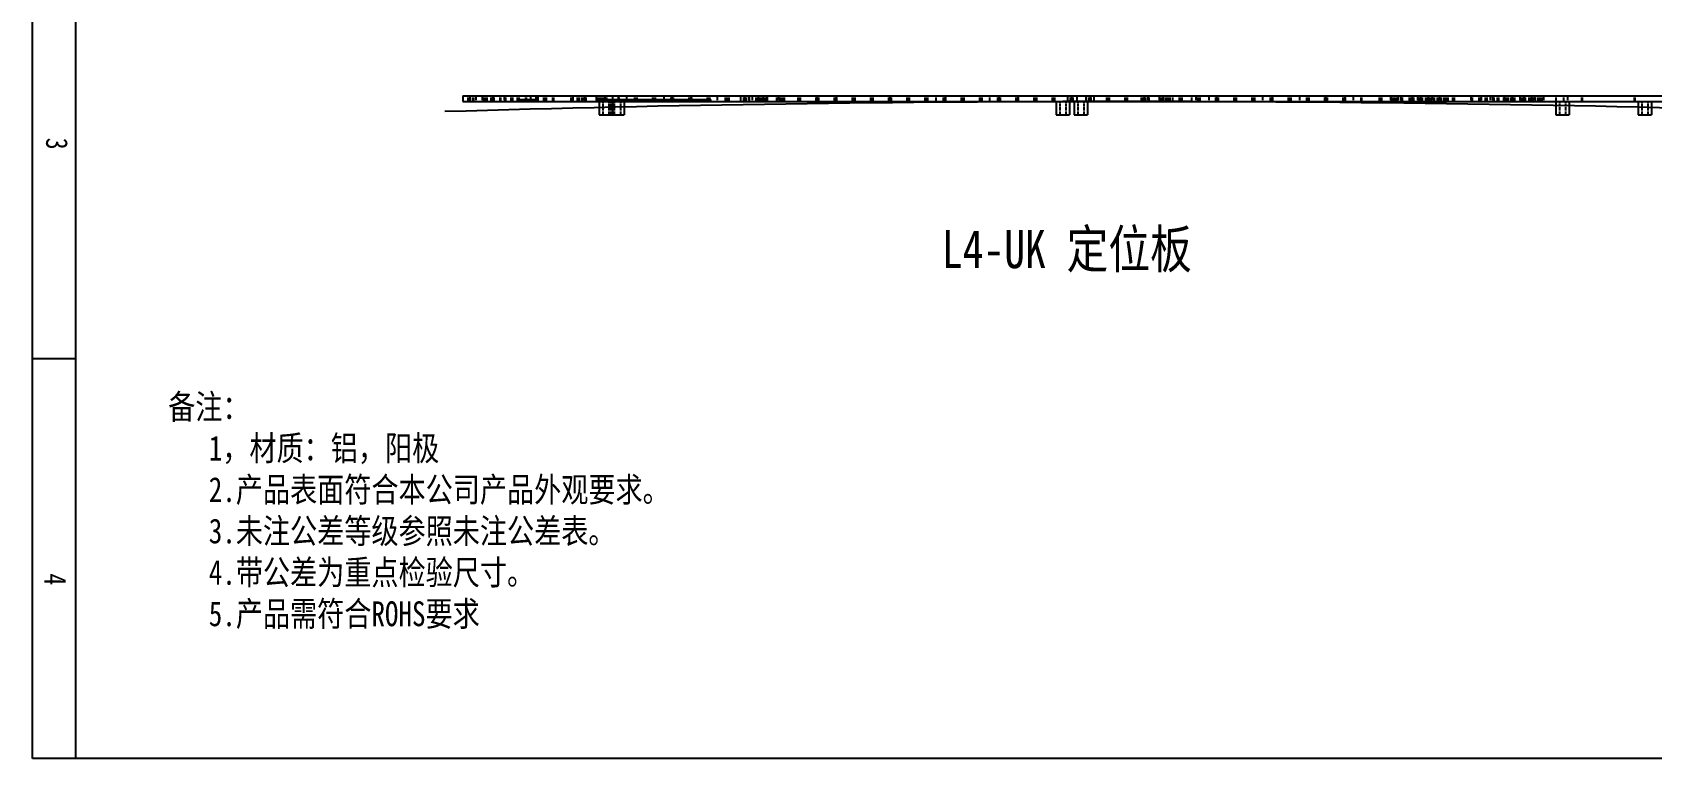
# Model space of a CAD drawing. Header units: inches. Extents: x -69 to 1384, y 245 to 682.
# Drawn here: x 721 to 1144.5, y 244.8 to 434.9 of the extents above; entities that cross this region are included whole.
import ezdxf

# ---------------------------------------------------------------- set-up
doc = ezdxf.new("R2010")
doc.units = ezdxf.units.IN
doc.header["$LTSCALE"] = 1.21
doc.header["$MEASUREMENT"] = 0
doc.linetypes.add('HIDDEN', pattern=[0.2, 0.1, -0.1])
doc.layers.get('0').update_dxf_attribs({"linetype": 'CONTINUOUS'})
doc.layers.add('DEFAULT_2', color=8, linetype='HIDDEN')
doc.styles.get("Standard").update_dxf_attribs({"font": 'txt', "width": 0.8})

msp = doc.modelspace()

# ---------------------------------------------------------------- linework, layer by layer
at = {"color": 7, "linetype": 'Continuous'}
for p, q in [((720.967, 244.798), (720.967, 681.087)), ((732.317, 244.798), (732.317, 669.737)), ((833.503, 418.266), (833.503, 416.766)), ((833.503, 418.266), (1180.894, 418.266)), ((833.503, 416.766), (1180.894, 416.766)), ((835.503, 416.766), (835.503, 418.266)), ((848.203, 416.766), (848.203, 417.266)), ((848.203, 417.266), (853.203, 417.266)), ((849.003, 416.766), (849.003, 417.266)), ((851.203, 418.266), (851.203, 417.266)), ((853.203, 418.266), (853.203, 416.766)), ((869.2, 416.766), (869.2, 413.266)), ((870.803, 416.766), (870.803, 418.266)), ((870.803, 417.266), (898.403, 417.266)), ((872.7, 416.766), (872.7, 413.266)), ((872.803, 417.266), (872.803, 418.266)), ((875.7, 416.766), (875.7, 413.266)), ((897.603, 416.766), (897.603, 417.266)), ((898.403, 416.766), (898.403, 417.266)), ((906.197, 418.266), (906.197, 416.766)), ((907.197, 418.266), (907.197, 416.766)), ((908.533, 416.766), (908.533, 418.266)), ((910.861, 416.766), (910.861, 418.266)), ((912.197, 416.766), (912.197, 418.266)), ((913.197, 416.766), (913.197, 418.266)), ((988.7, 416.766), (988.7, 413.266)), ((991.697, 418.266), (991.697, 416.766)), ((992.2, 416.766), (992.2, 413.266)), ((992.697, 418.266), (992.697, 416.766)), ((993.447, 416.766), (993.447, 413.266)), ((994.213, 416.766), (994.213, 418.266)), ((996.541, 416.766), (996.541, 418.266)), ((996.947, 416.766), (996.947, 413.266)), ((997.677, 416.766), (997.677, 418.266)), ((998.677, 416.766), (998.677, 418.266)), ((1119.377, 416.766), (1119.377, 413.266)), ((1122.877, 416.766), (1122.877, 413.266)), ((1140.907, 416.766), (1140.907, 413.266)), ((1144.407, 416.766), (1144.407, 413.266)), ((869.2, 413.266), (875.7, 413.266)), ((988.7, 413.266), (992.2, 413.266)), ((993.447, 413.266), (996.947, 413.266)), ((1119.377, 413.266), (1122.877, 413.266)), ((1140.907, 413.266), (1144.407, 413.266)), ((732.317, 349.444), (720.967, 349.444)), ((1383.799, 244.798), (720.967, 244.798))]:
    msp.add_line(p, q, dxfattribs=at)
at = {"color": 2}
msp.add_arc((1007.199, -5587.055), 6003.821, 88.2977507, 91.7022493, dxfattribs=at)
at = {"layer": 'DEFAULT_2', "color": 8, "linetype": 'HIDDEN'}
for p, q in [((834.906, 416.766), (834.906, 418.266)), ((836.197, 416.766), (836.197, 418.266)), ((836.397, 416.766), (836.397, 418.266)), ((836.906, 418.266), (836.906, 416.766)), ((838.607, 418.266), (838.607, 416.766)), ((838.925, 416.766), (838.925, 418.266)), ((839.125, 416.766), (839.125, 418.266)), ((839.55, 416.766), (839.55, 418.266)), ((839.75, 416.766), (839.75, 418.266)), ((839.95, 416.766), (839.95, 418.266)), ((840.942, 416.766), (840.942, 418.266)), ((841.142, 416.766), (841.142, 418.266)), ((841.375, 418.266), (841.375, 416.766)), ((841.575, 416.766), (841.575, 418.266)), ((841.775, 416.766), (841.775, 418.266)), ((843.325, 416.766), (843.325, 418.266)), ((843.525, 416.766), (843.525, 418.266)), ((844.375, 418.266), (844.375, 416.766)), ((844.575, 416.766), (844.575, 418.266)), ((844.775, 416.766), (844.775, 418.266)), ((846.2, 416.766), (846.2, 418.266)), ((846.4, 416.766), (846.4, 418.266)), ((846.6, 416.766), (846.6, 418.266)), ((847.875, 416.766), (847.875, 418.266)), ((848.075, 416.766), (848.075, 418.266)), ((848.275, 416.766), (848.275, 418.266)), ((849.997, 416.766), (849.997, 418.266)), ((850.197, 416.766), (850.197, 418.266)), ((852.607, 418.266), (852.607, 416.766)), ((854.742, 416.766), (854.742, 418.266)), ((854.942, 416.766), (854.942, 418.266)), ((855.198, 416.766), (855.198, 418.266)), ((855.398, 416.766), (855.398, 418.266)), ((857.125, 416.766), (857.125, 418.266)), ((857.325, 416.766), (857.325, 418.266)), ((861.875, 416.766), (861.875, 418.266)), ((862.075, 416.766), (862.075, 418.266)), ((862.275, 416.766), (862.275, 418.266)), ((862.347, 418.266), (862.347, 416.766)), ((863.55, 416.766), (863.55, 418.266)), ((863.75, 416.766), (863.75, 418.266)), ((863.95, 416.766), (863.95, 418.266)), ((864.7, 416.766), (864.7, 418.266)), ((864.9, 416.766), (864.9, 418.266)), ((865.375, 418.266), (865.375, 416.766)), ((865.575, 416.766), (865.575, 418.266)), ((865.775, 416.766), (865.775, 418.266)), ((868.375, 418.266), (868.375, 416.766)), ((868.575, 416.766), (868.575, 418.266)), ((868.775, 416.766), (868.775, 418.266)), ((868.998, 416.766), (868.998, 418.266)), ((869.198, 416.766), (869.198, 418.266)), ((869.45, 416.766), (869.45, 418.266)), ((869.65, 416.766), (869.65, 418.266)), ((870.15, 416.766), (870.15, 413.266)), ((870.2, 416.766), (870.2, 418.266)), ((870.4, 416.766), (870.4, 418.266)), ((870.6, 416.766), (870.6, 418.266)), ((871.025, 416.766), (871.025, 418.266)), ((871.225, 416.766), (871.225, 418.266)), ((871.75, 416.766), (871.75, 413.266)), ((872.2, 416.766), (872.2, 413.266)), ((873.15, 416.766), (873.15, 413.266)), ((874.197, 418.266), (874.197, 416.766)), ((874.398, 416.766), (874.398, 418.266)), ((874.75, 416.766), (874.75, 413.266)), ((876.347, 418.266), (876.347, 416.766)), ((878.5, 416.766), (878.5, 418.266)), ((878.7, 416.766), (878.7, 418.266)), ((878.95, 416.766), (878.95, 418.266)), ((879.15, 416.766), (879.15, 418.266)), ((883.25, 416.766), (883.25, 418.266)), ((883.45, 416.766), (883.45, 418.266)), ((883.7, 416.766), (883.7, 418.266)), ((883.9, 416.766), (883.9, 418.266)), ((886.087, 418.266), (886.087, 416.766)), ((887.998, 416.766), (887.998, 418.266)), ((888.197, 418.266), (888.197, 416.766)), ((888.45, 416.766), (888.45, 418.266)), ((888.65, 416.766), (888.65, 418.266)), ((892.75, 416.766), (892.75, 418.266)), ((892.95, 416.766), (892.95, 418.266)), ((893.197, 418.266), (893.197, 416.766)), ((893.398, 416.766), (893.398, 418.266)), ((897.5, 416.766), (897.5, 418.266)), ((897.7, 416.766), (897.7, 418.266)), ((897.95, 416.766), (897.95, 418.266)), ((898.15, 416.766), (898.15, 418.266)), ((900.087, 418.266), (900.087, 416.766)), ((902.221, 416.766), (902.221, 418.266)), ((902.25, 416.766), (902.25, 418.266)), ((902.45, 416.766), (902.45, 418.266)), ((902.7, 416.766), (902.7, 418.266)), ((902.9, 416.766), (902.9, 418.266)), ((903.221, 416.766), (903.221, 418.266)), ((906.998, 416.766), (906.998, 418.266)), ((907.45, 416.766), (907.45, 418.266)), ((907.65, 416.766), (907.65, 418.266)), ((908.221, 418.266), (908.221, 416.766)), ((909.221, 418.266), (909.221, 416.766)), ((910.221, 416.766), (910.221, 418.266)), ((910.421, 416.766), (910.421, 418.266)), ((910.846, 416.766), (910.846, 418.266)), ((911.046, 416.766), (911.046, 418.266)), ((911.246, 416.766), (911.246, 418.266)), ((911.75, 416.766), (911.75, 418.266)), ((911.95, 416.766), (911.95, 418.266)), ((912.398, 416.766), (912.398, 418.266)), ((912.671, 416.766), (912.671, 418.266)), ((912.871, 416.766), (912.871, 418.266)), ((913.071, 418.266), (913.071, 416.766)), ((915.671, 416.766), (915.671, 418.266)), ((915.871, 416.766), (915.871, 418.266)), ((916.071, 418.266), (916.071, 416.766)), ((916.5, 416.766), (916.5, 418.266)), ((916.7, 416.766), (916.7, 418.266)), ((916.95, 416.766), (916.95, 418.266)), ((917.15, 416.766), (917.15, 418.266)), ((917.496, 416.766), (917.496, 418.266)), ((917.696, 416.766), (917.696, 418.266)), ((921.25, 416.766), (921.25, 418.266)), ((921.45, 416.766), (921.45, 418.266)), ((921.7, 416.766), (921.7, 418.266)), ((921.9, 416.766), (921.9, 418.266)), ((925.998, 416.766), (925.998, 418.266)), ((926.197, 418.266), (926.197, 416.766)), ((926.45, 416.766), (926.45, 418.266)), ((926.65, 416.766), (926.65, 418.266)), ((930.75, 416.766), (930.75, 418.266)), ((930.95, 416.766), (930.95, 418.266)), ((931.197, 418.266), (931.197, 416.766)), ((931.398, 416.766), (931.398, 418.266)), ((935.5, 416.766), (935.5, 418.266)), ((935.7, 416.766), (935.7, 418.266)), ((935.95, 416.766), (935.95, 418.266)), ((936.15, 416.766), (936.15, 418.266)), ((940.25, 416.766), (940.25, 418.266)), ((940.45, 416.766), (940.45, 418.266)), ((940.7, 416.766), (940.7, 418.266)), ((940.9, 416.766), (940.9, 418.266)), ((944.998, 416.766), (944.998, 418.266)), ((945.197, 418.266), (945.197, 416.766)), ((945.45, 416.766), (945.45, 418.266)), ((945.65, 416.766), (945.65, 418.266)), ((949.75, 416.766), (949.75, 418.266)), ((949.95, 416.766), (949.95, 418.266)), ((950.198, 416.766), (950.198, 418.266)), ((950.398, 416.766), (950.398, 418.266)), ((954.5, 416.766), (954.5, 418.266)), ((954.7, 416.766), (954.7, 418.266)), ((954.95, 416.766), (954.95, 418.266)), ((955.15, 416.766), (955.15, 418.266)), ((957.367, 416.766), (957.367, 418.266)), ((959.25, 416.766), (959.25, 418.266)), ((959.45, 416.766), (959.45, 418.266)), ((959.697, 418.266), (959.697, 416.766)), ((959.9, 416.766), (959.9, 418.266)), ((963.998, 416.766), (963.998, 418.266)), ((964.198, 416.766), (964.198, 418.266)), ((964.45, 416.766), (964.45, 418.266)), ((964.65, 416.766), (964.65, 418.266)), ((968.75, 416.766), (968.75, 418.266)), ((968.95, 416.766), (968.95, 418.266)), ((969.198, 416.766), (969.198, 418.266)), ((969.398, 416.766), (969.398, 418.266)), ((971.367, 416.766), (971.367, 418.266)), ((973.5, 416.766), (973.5, 418.266)), ((973.697, 418.266), (973.697, 416.766)), ((973.95, 416.766), (973.95, 418.266)), ((974.15, 416.766), (974.15, 418.266)), ((978.25, 416.766), (978.25, 418.266)), ((978.45, 416.766), (978.45, 418.266)), ((978.697, 418.266), (978.697, 416.766)), ((978.9, 416.766), (978.9, 418.266)), ((982.998, 416.766), (982.998, 418.266)), ((983.198, 416.766), (983.198, 418.266)), ((983.45, 416.766), (983.45, 418.266)), ((983.65, 416.766), (983.65, 418.266)), ((987.75, 416.766), (987.75, 418.266)), ((987.95, 416.766), (987.95, 418.266)), ((988.198, 416.766), (988.198, 418.266)), ((988.398, 416.766), (988.398, 418.266)), ((989.65, 416.766), (989.65, 413.266)), ((991.25, 416.766), (991.25, 413.266)), ((992.5, 416.766), (992.5, 418.266)), ((992.95, 416.766), (992.95, 418.266)), ((993.15, 416.766), (993.15, 418.266)), ((994.397, 416.766), (994.397, 413.266)), ((995.997, 416.766), (995.997, 413.266)), ((997.25, 416.766), (997.25, 418.266)), ((997.45, 416.766), (997.45, 418.266)), ((997.697, 416.766), (997.697, 418.266)), ((997.9, 416.766), (997.9, 418.266)), ((1001.998, 416.766), (1001.998, 418.266)), ((1002.198, 416.766), (1002.198, 418.266)), ((1002.45, 416.766), (1002.45, 418.266)), ((1002.65, 416.766), (1002.65, 418.266)), ((1006.75, 416.766), (1006.75, 418.266)), ((1006.95, 416.766), (1006.95, 418.266)), ((1007.198, 416.766), (1007.198, 418.266)), ((1007.398, 416.766), (1007.398, 418.266)), ((1011.037, 416.766), (1011.037, 418.266)), ((1011.237, 416.766), (1011.237, 418.266)), ((1011.5, 416.766), (1011.5, 418.266)), ((1011.697, 418.266), (1011.697, 416.766)), ((1011.95, 416.766), (1011.95, 418.266)), ((1012.15, 416.766), (1012.15, 418.266)), ((1012.662, 418.266), (1012.662, 416.766)), ((1012.862, 416.766), (1012.862, 418.266)), ((1013.062, 416.766), (1013.062, 418.266)), ((1015.662, 418.266), (1015.662, 416.766)), ((1015.862, 416.766), (1015.862, 418.266)), ((1016.062, 416.766), (1016.062, 418.266)), ((1016.25, 416.766), (1016.25, 418.266)), ((1016.45, 416.766), (1016.45, 418.266)), ((1016.697, 418.266), (1016.697, 416.766)), ((1016.9, 416.766), (1016.9, 418.266)), ((1017.487, 416.766), (1017.487, 418.266)), ((1017.687, 416.766), (1017.687, 418.266)), ((1017.887, 416.766), (1017.887, 418.266)), ((1018.221, 416.766), (1018.221, 418.266)), ((1018.312, 416.766), (1018.312, 418.266)), ((1018.512, 416.766), (1018.512, 418.266)), ((1019.221, 416.766), (1019.221, 418.266)), ((1020.998, 416.766), (1020.998, 418.266)), ((1021.198, 416.766), (1021.198, 418.266)), ((1021.45, 416.766), (1021.45, 418.266)), ((1021.65, 416.766), (1021.65, 418.266)), ((1024.221, 416.766), (1024.221, 418.266)), ((1025.221, 418.266), (1025.221, 416.766)), ((1025.75, 416.766), (1025.75, 418.266)), ((1025.95, 416.766), (1025.95, 418.266)), ((1026.198, 416.766), (1026.198, 418.266)), ((1026.398, 416.766), (1026.398, 418.266)), ((1028.647, 418.266), (1028.647, 416.766)), ((1030.5, 416.766), (1030.5, 418.266)), ((1030.697, 418.266), (1030.697, 416.766)), ((1030.95, 416.766), (1030.95, 418.266)), ((1031.15, 416.766), (1031.15, 418.266)), ((1035.25, 416.766), (1035.25, 418.266)), ((1035.45, 416.766), (1035.45, 418.266)), ((1035.7, 416.766), (1035.7, 418.266)), ((1035.9, 416.766), (1035.9, 418.266)), ((1039.998, 416.766), (1039.998, 418.266)), ((1040.198, 416.766), (1040.198, 418.266)), ((1040.45, 416.766), (1040.45, 418.266)), ((1040.65, 416.766), (1040.65, 418.266)), ((1042.647, 418.266), (1042.647, 416.766)), ((1044.75, 416.766), (1044.75, 418.266)), ((1044.95, 416.766), (1044.95, 418.266)), ((1045.197, 418.266), (1045.197, 416.766)), ((1045.398, 416.766), (1045.398, 418.266)), ((1049.5, 416.766), (1049.5, 418.266)), ((1049.7, 416.766), (1049.7, 418.266)), ((1049.95, 416.766), (1049.95, 418.266)), ((1050.15, 416.766), (1050.15, 418.266)), ((1052.387, 418.266), (1052.387, 416.766)), ((1054.25, 416.766), (1054.25, 418.266)), ((1054.45, 416.766), (1054.45, 418.266)), ((1054.7, 416.766), (1054.7, 418.266)), ((1054.9, 416.766), (1054.9, 418.266)), ((1058.998, 416.766), (1058.998, 418.266)), ((1059.197, 418.266), (1059.197, 416.766)), ((1059.45, 416.766), (1059.45, 418.266)), ((1059.65, 416.766), (1059.65, 418.266)), ((1063.75, 416.766), (1063.75, 418.266)), ((1063.95, 416.766), (1063.95, 418.266)), ((1064.197, 418.266), (1064.197, 416.766)), ((1064.398, 416.766), (1064.398, 418.266)), ((1066.387, 418.266), (1066.387, 416.766)), ((1068.5, 416.766), (1068.5, 418.266)), ((1068.7, 416.766), (1068.7, 418.266)), ((1073.25, 416.766), (1073.25, 418.266)), ((1073.45, 416.766), (1073.45, 418.266)), ((1073.7, 416.766), (1073.7, 418.266)), ((1073.9, 416.766), (1073.9, 418.266)), ((1076.127, 418.266), (1076.127, 416.766)), ((1076.425, 416.766), (1076.425, 418.266)), ((1076.625, 416.766), (1076.625, 418.266)), ((1077.05, 416.766), (1077.05, 418.266)), ((1077.25, 416.766), (1077.25, 418.266)), ((1077.45, 416.766), (1077.45, 418.266)), ((1077.998, 416.766), (1077.998, 418.266)), ((1078.197, 418.266), (1078.197, 416.766)), ((1078.875, 418.266), (1078.875, 416.766)), ((1079.075, 416.766), (1079.075, 418.266)), ((1079.275, 416.766), (1079.275, 418.266)), ((1081.175, 416.766), (1081.175, 418.266)), ((1081.375, 416.766), (1081.375, 418.266)), ((1081.8, 416.766), (1081.8, 418.266)), ((1081.875, 418.266), (1081.875, 416.766)), ((1082, 416.766), (1082, 418.266)), ((1082.075, 416.766), (1082.075, 418.266)), ((1082.2, 416.766), (1082.2, 418.266)), ((1082.275, 416.766), (1082.275, 418.266)), ((1083.197, 418.266), (1083.197, 416.766)), ((1083.55, 416.766), (1083.55, 418.266)), ((1083.625, 416.766), (1083.625, 418.266)), ((1083.7, 416.766), (1083.7, 418.266)), ((1083.75, 416.766), (1083.75, 418.266)), ((1083.825, 416.766), (1083.825, 418.266)), ((1083.9, 416.766), (1083.9, 418.266)), ((1084.025, 418.266), (1084.025, 416.766)), ((1084.1, 416.766), (1084.1, 418.266)), ((1084.175, 416.766), (1084.175, 418.266)), ((1084.375, 416.766), (1084.375, 418.266)), ((1084.575, 416.766), (1084.575, 418.266)), ((1085.375, 416.766), (1085.375, 418.266)), ((1085.575, 416.766), (1085.575, 418.266)), ((1085.775, 416.766), (1085.775, 418.266)), ((1086, 418.266), (1086, 416.766)), ((1086.2, 416.766), (1086.2, 418.266)), ((1086.4, 416.766), (1086.4, 418.266)), ((1086.625, 416.766), (1086.625, 418.266)), ((1086.825, 416.766), (1086.825, 418.266)), ((1087.025, 418.266), (1087.025, 416.766)), ((1087.5, 416.766), (1087.5, 418.266)), ((1087.7, 416.766), (1087.7, 418.266)), ((1088.45, 416.766), (1088.45, 418.266)), ((1088.65, 416.766), (1088.65, 418.266)), ((1088.85, 416.766), (1088.85, 418.266)), ((1089, 418.266), (1089, 416.766)), ((1089.2, 416.766), (1089.2, 418.266)), ((1089.4, 416.766), (1089.4, 418.266)), ((1090.125, 416.766), (1090.125, 418.266)), ((1090.325, 416.766), (1090.325, 418.266)), ((1090.525, 416.766), (1090.525, 418.266)), ((1090.825, 416.766), (1090.825, 418.266)), ((1091.025, 416.766), (1091.025, 418.266)), ((1091.225, 416.766), (1091.225, 418.266)), ((1092.5, 416.766), (1092.5, 418.266)), ((1092.7, 416.766), (1092.7, 418.266)), ((1092.9, 416.766), (1092.9, 418.266)), ((1097.197, 418.266), (1097.197, 416.766)), ((1097.442, 416.766), (1097.442, 418.266)), ((1097.642, 416.766), (1097.642, 418.266)), ((1099.375, 416.766), (1099.375, 418.266)), ((1099.575, 416.766), (1099.575, 418.266)), ((1099.775, 416.766), (1099.775, 418.266)), ((1099.867, 418.266), (1099.867, 416.766)), ((1101.05, 416.766), (1101.05, 418.266)), ((1101.25, 416.766), (1101.25, 418.266)), ((1101.45, 416.766), (1101.45, 418.266)), ((1102.197, 418.266), (1102.197, 416.766)), ((1102.875, 418.266), (1102.875, 416.766)), ((1103.075, 416.766), (1103.075, 418.266)), ((1103.275, 416.766), (1103.275, 418.266)), ((1104.125, 416.766), (1104.125, 418.266)), ((1104.325, 416.766), (1104.325, 418.266)), ((1104.525, 416.766), (1104.525, 418.266)), ((1105.8, 416.766), (1105.8, 418.266)), ((1105.875, 418.266), (1105.875, 416.766)), ((1106, 416.766), (1106, 418.266)), ((1106.075, 416.766), (1106.075, 418.266)), ((1106.2, 416.766), (1106.2, 418.266)), ((1106.275, 416.766), (1106.275, 418.266)), ((1106.5, 416.766), (1106.5, 418.266)), ((1106.7, 416.766), (1106.7, 418.266)), ((1106.9, 416.766), (1106.9, 418.266)), ((1107.625, 416.766), (1107.625, 418.266)), ((1107.7, 416.766), (1107.7, 418.266)), ((1107.825, 416.766), (1107.825, 418.266)), ((1107.9, 416.766), (1107.9, 418.266)), ((1108.025, 418.266), (1108.025, 416.766)), ((1108.1, 416.766), (1108.1, 418.266)), ((1108.175, 416.766), (1108.175, 418.266)), ((1108.375, 416.766), (1108.375, 418.266)), ((1108.525, 416.766), (1108.525, 418.266)), ((1108.575, 416.766), (1108.575, 418.266)), ((1108.725, 416.766), (1108.725, 418.266)), ((1110, 418.266), (1110, 416.766)), ((1110.2, 416.766), (1110.2, 418.266)), ((1110.4, 416.766), (1110.4, 418.266)), ((1110.625, 416.766), (1110.625, 418.266)), ((1110.825, 416.766), (1110.825, 418.266)), ((1111.025, 418.266), (1111.025, 416.766)), ((1111.242, 416.766), (1111.242, 418.266)), ((1111.442, 416.766), (1111.442, 418.266)), ((1112.45, 416.766), (1112.45, 418.266)), ((1112.65, 416.766), (1112.65, 418.266)), ((1112.85, 416.766), (1112.85, 418.266)), ((1113, 418.266), (1113, 416.766)), ((1113.099, 416.766), (1113.099, 418.266)), ((1113.2, 416.766), (1113.2, 418.266)), ((1113.275, 416.766), (1113.275, 418.266)), ((1113.4, 416.766), (1113.4, 418.266)), ((1113.475, 416.766), (1113.475, 418.266)), ((1113.867, 418.266), (1113.867, 416.766)), ((1114.099, 416.766), (1114.099, 418.266)), ((1114.825, 416.766), (1114.825, 418.266)), ((1115.025, 416.766), (1115.025, 418.266)), ((1115.225, 416.766), (1115.225, 418.266)), ((1115.65, 416.766), (1115.65, 418.266)), ((1115.85, 416.766), (1115.85, 418.266)), ((1116.197, 418.266), (1116.197, 416.766)), ((1119.499, 416.766), (1119.499, 418.266)), ((1120.327, 416.766), (1120.327, 413.266)), ((1121.499, 416.766), (1121.499, 418.266)), ((1121.927, 416.766), (1121.927, 413.266)), ((1122.499, 418.266), (1122.499, 416.766)), ((1126.197, 416.766), (1126.197, 418.266)), ((1126.397, 416.766), (1126.397, 418.266)), ((1139.997, 416.766), (1139.997, 418.266)), ((1140.197, 416.766), (1140.197, 418.266)), ((1141.857, 416.766), (1141.857, 413.266)), ((1143.457, 416.766), (1143.457, 413.266))]:
    msp.add_line(p, q, dxfattribs=at)

# ---------------------------------------------------------------- texts
at = {"color": 7, "linetype": 'Continuous', "char_height": 5.675, "width": 5.67494, "attachment_point": 1, "rotation": 270, "line_spacing_factor": 0.9}
for s, insert in [('3', (730.236, 407.285)), ('4', (729.79, 293.261))]:
    msp.add_mtext(s, dxfattribs=dict(at, insert=insert))
at = {"insert": (958.808, 383.16), "char_height": 10, "attachment_point": 1}
msp.add_mtext_dynamic_manual_height_columns('{\\fSimSun|b0|i0|c134|p2;\\C1;L4-UK 定位板}', width=11.94004, gutter_width=1, heights=[0], dxfattribs=at).dxf.set("width", 210.26481)
at = {"insert": (756.488, 340.139), "char_height": 6.5, "width": 215.5784, "attachment_point": 1}
msp.add_mtext('{\\fSimSun|b0|i0|c134|p54;备注：\\P   \\fSimSun|b0|i0|c134|p2;1，材质：铝，阳极\\P\\fSimSun|b0|i0|c134|p54;   2.产品表面符合本公司产品外观要求。\\P   3.未注公差等级参照未注公差表\\fSimSun|b0|i0|c134|p34;。\\P\\pt454.7;   4.带公差为重点检验尺寸。\\P   5.产品需符合ROHS要求}', dxfattribs=at)

doc.saveas('drawing.dxf')
